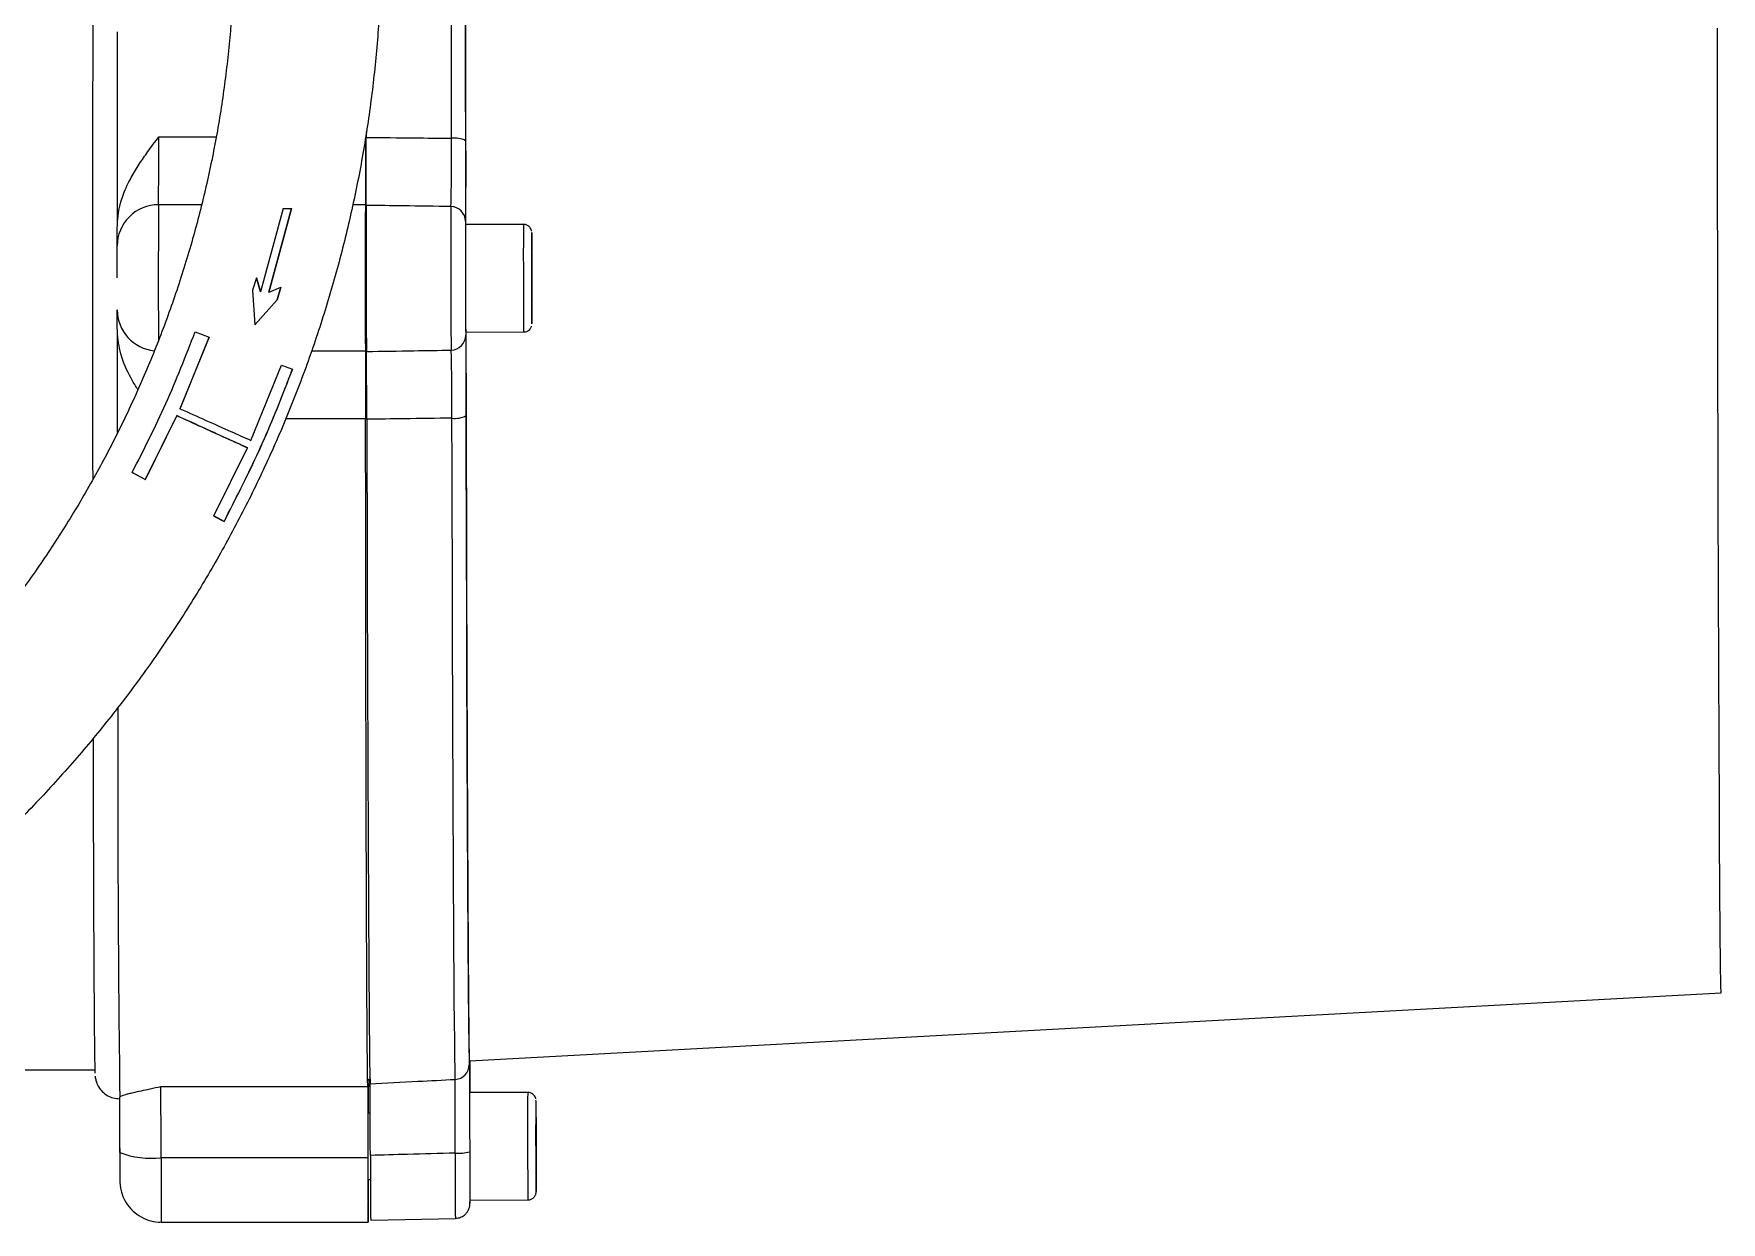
# Model space of a CAD drawing. Header units: millimetres. Extents: x 2384 to 4064, y 886 to 2074.
# Drawn here: x 3040.2 to 3244.1, y 1088.7 to 1232.3 of the extents above; entities that cross this region are included whole.
import ezdxf

# ---------------------------------------------------------------- set-up
doc = ezdxf.new("R2010")
doc.units = ezdxf.units.MM

msp = doc.modelspace()

# ---------------------------------------------------------------- linework, layer by layer
at = {"color": 7, "linetype": 'Continuous', "lineweight": 25}
for p, q in [((3055.331, 1219.821), (3062.247, 1219.821)), ((3080.409, 1220.438), (3080.41, 1219.769)), ((3060.512, 1211.637), (3055.304, 1211.637)), ((3080.303, 1211.637), (3078.777, 1211.637)), ((3070.379, 1211.201), (3067.609, 1201.101)), ((3071.383, 1211.177), (3068.632, 1201.078)), ((3068.636, 1201.075), (3071.387, 1211.175)), ((3070.379, 1211.201), (3071.383, 1211.177)), ((3071.383, 1211.177), (3071.387, 1211.175)), ((3099.404, 1209.264), (3092.404, 1209.252)), ((3080.304, 1206.602), (3080.307, 1206.804)), ((3080.384, 1206.731), (3080.306, 1206.731)), ((3100.405, 1205.76), (3100.416, 1205.771)), ((3100.405, 1202.755), (3100.405, 1205.76)), ((3100.416, 1205.771), (3100.426, 1202.777)), ((3067.14, 1202.799), (3066.678, 1201.296)), ((3066.678, 1201.296), (3066.936, 1197.13)), ((3067.609, 1201.101), (3067.14, 1202.799)), ((3067.14, 1202.799), (3067.144, 1202.796)), ((3067.144, 1202.796), (3067.613, 1201.098)), ((3068.664, 1201.077), (3070.096, 1201.661)), ((3070.096, 1201.661), (3069.631, 1200.153)), ((3069.635, 1200.151), (3070.1, 1201.658)), ((3070.096, 1201.661), (3070.1, 1201.658)), ((3100.405, 1202.777), (3100.426, 1202.777)), ((3100.415, 1199.76), (3100.405, 1202.755)), ((3100.426, 1202.777), (3100.426, 1199.771)), ((3066.936, 1197.13), (3069.631, 1200.153)), ((3069.635, 1200.151), (3066.94, 1197.127)), ((3068.632, 1201.078), (3068.664, 1201.077)), ((3069.631, 1200.153), (3069.635, 1200.151)), ((3100.426, 1199.771), (3100.415, 1199.76)), ((3100.415, 1199.771), (3100.426, 1199.771)), ((3066.936, 1197.13), (3066.94, 1197.127)), ((3080.306, 1198.731), (3080.398, 1198.731)), ((3061.411, 1195.626), (3057.893, 1186.993)), ((3057.899, 1186.989), (3061.417, 1195.622)), ((3059.722, 1196.274), (3061.411, 1195.626)), ((3061.411, 1195.626), (3061.417, 1195.622)), ((3092.427, 1196.252), (3099.427, 1196.264)), ((3073.782, 1193.978), (3080.303, 1193.978)), ((3066.448, 1183.168), (3070.16, 1192.266)), ((3070.16, 1192.266), (3071.476, 1191.76)), ((3071.476, 1191.76), (3071.478, 1191.759)), ((3057.515, 1186.153), (3053.709, 1178.431)), ((3053.715, 1178.427), (3057.521, 1186.15)), ((3057.515, 1186.153), (3057.521, 1186.15)), ((3080.33, 1185.761), (3070.677, 1185.761)), ((3061.983, 1174.031), (3066.044, 1182.272)), ((3053.709, 1178.431), (3052.112, 1179.28)), ((3052.112, 1179.28), (3052.12, 1179.275)), ((3052.12, 1179.275), (3053.715, 1178.427)), ((3053.709, 1178.431), (3053.715, 1178.427)), ((3063.228, 1173.368), (3061.983, 1174.031)), ((3061.983, 1174.031), (3061.986, 1174.029)), ((3061.986, 1174.029), (3063.23, 1173.367)), ((3063.228, 1173.368), (3063.23, 1173.367)), ((3092.908, 1108.224), (3244.148, 1116.411)), ((3092.962, 1107.785), (3092.968, 1108.227)), ((3034.346, 1107.124), (3047.64, 1107.124)), ((3080.638, 1105.93), (3080.848, 1106.072)), ((3080.705, 1105.969), (3080.691, 1105.052)), ((3055.584, 1105.116), (3080.584, 1105.116)), ((3099.915, 1104.399), (3092.915, 1104.387)), ((3080.885, 1101.866), (3080.637, 1101.865)), ((3100.914, 1099.623), (3100.921, 1101.364)), ((3100.921, 1101.364), (3100.933, 1099.642)), ((3100.914, 1099.642), (3100.933, 1099.642)), ((3100.92, 1096.159), (3100.914, 1099.623)), ((3100.933, 1099.642), (3100.939, 1096.178)), ((3050.625, 1097.608), (3050.625, 1096.96)), ((3080.609, 1096.506), (3055.61, 1096.506)), ((3100.92, 1096.178), (3100.939, 1096.178)), ((3100.932, 1094.436), (3100.92, 1096.159)), ((3100.939, 1096.178), (3100.932, 1094.436)), ((3080.633, 1093.865), (3080.909, 1093.866)), ((3092.938, 1091.387), (3099.938, 1091.399)), ((3100.936, 1092.4), (3100.937, 1092.421)), ((3080.942, 1088.976), (3091.173, 1089.172)), ((3055.637, 1088.708), (3080.637, 1088.708))]:
    msp.add_line(p, q, dxfattribs=at)
at = {"color": 7, "linetype": 'Continuous', "lineweight": 25, "flags": 128}
for points in [[(3090.706, 1219.666), (3090.7, 1225.568), (3090.695, 1231.385), (3090.691, 1237.095), (3090.689, 1242.677), (3090.687, 1248.11), (3090.688, 1253.373), (3090.689, 1258.446), (3090.692, 1263.311), (3090.696, 1267.949), (3090.701, 1272.343), (3090.708, 1276.477), (3090.716, 1280.334), (3090.725, 1283.901), (3090.736, 1287.163), (3090.747, 1290.11), (3090.76, 1292.729), (3090.773, 1295.011), (3090.788, 1296.947), (3090.803, 1298.53), (3090.82, 1299.755)], [(3092.53, 1297.987), (3092.513, 1296.785), (3092.498, 1295.231), (3092.484, 1293.33), (3092.47, 1291.09), (3092.458, 1288.518), (3092.447, 1285.626), (3092.437, 1282.423), (3092.428, 1278.921), (3092.42, 1275.135), (3092.413, 1271.077), (3092.408, 1266.763), (3092.404, 1262.21), (3092.401, 1257.434), (3092.4, 1252.453), (3092.4, 1247.286), (3092.401, 1241.953), (3092.403, 1236.473), (3092.407, 1230.867), (3092.412, 1225.156), (3092.418, 1219.362)], [(3092.438, 1209.252), (3092.431, 1214.287), (3092.423, 1219.994), (3092.418, 1225.639), (3092.413, 1231.198), (3092.409, 1236.652)], [(3050.327, 1209.244), (3050.328, 1215.157), (3050.331, 1221.024), (3050.335, 1226.825), (3050.341, 1232.54)], [(3244.148, 1116.411), (3244.148, 1116.411), (3244.131, 1116.591), (3244.112, 1117.127), (3244.093, 1118.015), (3244.074, 1119.252), (3244.055, 1120.834), (3244.035, 1122.752), (3244.015, 1125.001), (3243.995, 1127.569), (3243.976, 1130.448), (3243.956, 1133.624), (3243.936, 1137.086), (3243.917, 1140.818), (3243.898, 1144.806), (3243.879, 1149.033), (3243.861, 1153.482), (3243.844, 1158.135), (3243.827, 1162.972), (3243.81, 1167.974), (3243.795, 1173.12), (3243.78, 1178.389), (3243.767, 1183.759), (3243.754, 1189.21), (3243.742, 1194.717), (3243.732, 1200.259), (3243.722, 1205.812), (3243.714, 1211.355), (3243.706, 1216.864), (3243.7, 1222.317), (3243.696, 1227.691), (3243.692, 1232.965)], [(3100.406, 1208.265), (3100.406, 1208.266), (3100.404, 1208.223)], [(3100.419, 1197.558), (3100.42, 1197.449), (3100.425, 1197.266), (3100.425, 1197.267)], [(3050.332, 1184.109), (3050.331, 1184.557), (3050.328, 1190.429), (3050.327, 1196.343)], [(3092.908, 1108.224), (3092.895, 1108.317), (3092.876, 1108.75), (3092.857, 1109.532), (3092.837, 1110.662), (3092.817, 1112.135), (3092.797, 1113.946), (3092.776, 1116.087), (3092.755, 1118.552), (3092.735, 1121.33), (3092.714, 1124.411), (3092.694, 1127.785), (3092.673, 1131.438), (3092.653, 1135.356), (3092.633, 1139.526), (3092.614, 1143.932), (3092.595, 1148.557), (3092.577, 1153.383), (3092.559, 1158.395), (3092.542, 1163.571), (3092.526, 1168.894), (3092.511, 1174.343), (3092.496, 1179.899), (3092.483, 1185.54), (3092.47, 1191.246), (3092.46, 1196.252)], [(3080.469, 1185.713), (3080.483, 1179.785), (3080.498, 1173.943), (3080.514, 1168.21), (3080.531, 1162.606), (3080.549, 1157.153), (3080.567, 1151.872), (3080.586, 1146.782), (3080.606, 1141.902), (3080.626, 1137.251), (3080.646, 1132.846), (3080.667, 1128.703), (3080.689, 1124.838), (3080.71, 1121.266), (3080.732, 1117.999), (3080.754, 1115.051), (3080.775, 1112.432), (3080.797, 1110.152), (3080.818, 1108.219), (3080.839, 1106.642), (3080.86, 1105.424)], [(3091.154, 1105.969), (3091.133, 1107.178), (3091.112, 1108.747), (3091.091, 1110.668), (3091.069, 1112.936), (3091.048, 1115.541), (3091.026, 1118.474), (3091.005, 1121.724), (3090.983, 1125.278), (3090.962, 1129.123), (3090.941, 1133.246), (3090.921, 1137.629), (3090.901, 1142.257), (3090.881, 1147.113), (3090.862, 1152.178), (3090.844, 1157.434), (3090.826, 1162.859), (3090.809, 1168.435), (3090.793, 1174.141), (3090.778, 1179.954), (3090.764, 1185.853)], [(3092.475, 1186.167), (3092.489, 1180.376), (3092.504, 1174.669), (3092.519, 1169.068), (3092.536, 1163.594), (3092.553, 1158.267), (3092.571, 1153.108), (3092.59, 1148.135), (3092.609, 1143.368), (3092.629, 1138.825), (3092.649, 1134.521), (3092.669, 1130.474), (3092.69, 1126.699), (3092.711, 1123.21), (3092.732, 1120.02), (3092.753, 1117.14), (3092.775, 1114.583), (3092.796, 1112.356), (3092.817, 1110.47), (3092.837, 1108.93), (3092.857, 1107.743)], [(3100.937, 1092.421), (3100.94, 1092.592), (3100.943, 1093.146), (3100.945, 1094.024), (3100.946, 1095.165), (3100.946, 1096.494), (3100.944, 1097.918), (3100.941, 1099.341), (3100.937, 1100.665), (3100.932, 1101.802), (3100.927, 1102.672), (3100.922, 1103.217), (3100.917, 1103.4), (3100.913, 1103.208), (3100.91, 1102.655), (3100.908, 1101.777), (3100.907, 1100.635), (3100.907, 1099.307), (3100.909, 1097.883), (3100.912, 1096.46), (3100.916, 1095.135), (3100.921, 1093.999), (3100.926, 1093.129), (3100.931, 1092.583), (3100.936, 1092.4), (3100.936, 1092.4)], [(3092.933, 1091.172), (3092.936, 1091.018), (3092.941, 1091.02), (3092.945, 1091.375), (3092.945, 1091.387)]]:
    msp.add_lwpolyline(points, dxfattribs=at)
at = {"color": 7, "linetype": 'Continuous', "lineweight": 25}
for centre, radius, start, end in [((2228.425, 1218.465), 826.907, 359.526892, 0.093986), ((3091.107, 1216.949), 2.746, 61.48465, 98.39056), ((3055.284, 1206.658), 4.979, 89.77597, 179.80447), ((4618.922, 1202.366), 1563.646, 179.660289, 180.260607), ((4358.78, 1204.933), 1278.4, 179.703166, 180.494281), ((4295.668, 1204.824), 1205.056, 179.686326, 180.511121), ((3090.605, 1209.625), 1.796, 0.24535, 89.2279), ((4072.105, 1204.439), 979.717, 179.696262, 180.501185), ((3513.768, 1205.395), 421.381, 179.47558, 180.36219), ((3520.795, 1205.407), 421.408, 179.47562, 180.36216), ((3632.47, 1204.929), 532.076, 179.64533, 180.23482), ((2381.826, 1201.522), 718.612, 359.660754, 0.537672), ((3665.065, 1202.283), 572.67, 179.95509, 180.60338), ((3672.28, 1202.295), 572.885, 179.95517, 180.60321), ((3841, 1203.1), 740.602, 180.02721, 180.428734), ((3055.279, 1198.954), 4.974, 180.19282, 264.65219), ((3090.629, 1195.871), 1.797, 270.97601, 359.95892), ((3091.156, 1188.539), 2.714, 261.71645, 299.09507), ((6597.76, 1145.823), 3547.391, 179.918401, 180.678258), ((3091.071, 1107.753), 1.786, 272.65417, 359.66513), ((2073.105, 1097.868), 982.505, 359.920579, 0.422661), ((3853.041, 1099.197), 753.143, 179.604261, 180.593252), ((3054.376, 1106.95), 10.517, 249.10527, 276.7358), ((3091.556, 1101.872), 4.834, 264.97273, 286.2217), ((3833.269, 1097.487), 740.363, 180.019875, 180.488717), ((3558.763, 1094.402), 503.158, 179.76043, 180.64843), ((3584.161, 1095.533), 503.262, 179.85761, 180.74662), ((3789.176, 1096.729), 698.044, 179.973063, 180.62028)]:
    msp.add_arc(centre, radius, start, end, dxfattribs=at)
for points, knots in [([(3082.217, 1240.42), (3082.236, 1241.671), (3082.29, 1245.228), (3082.133, 1251.093), (3081.649, 1257.998), (3080.846, 1264.874), (3079.731, 1271.706), (3078.305, 1278.48), (3076.571, 1285.182), (3074.534, 1291.798), (3072.197, 1298.314), (3069.564, 1304.717), (3066.643, 1310.993), (3063.438, 1317.129), (3059.956, 1323.112), (3056.205, 1328.93), (3052.192, 1334.571), (3047.926, 1340.023), (3043.416, 1345.275), (3038.671, 1350.315), (3033.701, 1355.133), (3028.516, 1359.72), (3023.127, 1364.065), (3017.545, 1368.16), (3011.783, 1371.996), (3005.851, 1375.565), (2999.763, 1378.86), (2993.53, 1381.873), (2987.167, 1384.599), (2980.686, 1387.031), (2974.1, 1389.165), (2967.425, 1390.997), (2960.672, 1392.522), (2953.857, 1393.737), (2946.994, 1394.64), (2940.096, 1395.228), (2933.179, 1395.502), (2926.256, 1395.459), (2919.343, 1395.101), (2912.453, 1394.427), (2905.602, 1393.44), (2898.802, 1392.141), (2892.069, 1390.533), (2885.416, 1388.62), (2878.857, 1386.405), (2872.407, 1383.893), (2866.077, 1381.089), (2859.882, 1378), (2853.835, 1374.63), (2847.947, 1370.989), (2842.232, 1367.082), (2836.702, 1362.919), (2831.366, 1358.508), (2826.238, 1353.858), (2821.328, 1348.979), (2816.645, 1343.88), (2812.199, 1338.574), (2808.001, 1333.07), (2804.058, 1327.38), (2800.378, 1321.516), (2796.97, 1315.49), (2793.841, 1309.316), (2790.997, 1303.004), (2788.443, 1296.57), (2786.186, 1290.025), (2784.23, 1283.385), (2782.579, 1276.662), (2781.236, 1269.871), (2780.205, 1263.026), (2779.487, 1256.14), (2779.085, 1249.23), (2778.998, 1242.308), (2779.227, 1235.389), (2779.771, 1228.488), (2780.63, 1221.618), (2781.801, 1214.796), (2783.283, 1208.034), (2785.071, 1201.346), (2787.163, 1194.747), (2789.554, 1188.25), (2792.238, 1181.87), (2795.211, 1175.618), (2798.467, 1169.509), (2801.998, 1163.554), (2805.796, 1157.767), (2809.855, 1152.159), (2814.166, 1146.743), (2818.719, 1141.528), (2823.505, 1136.527), (2828.515, 1131.749), (2833.738, 1127.206), (2839.162, 1122.905), (2844.777, 1118.856), (2850.571, 1115.067), (2856.532, 1111.547), (2862.647, 1108.303), (2868.904, 1105.341), (2875.289, 1102.668), (2881.79, 1100.289), (2888.393, 1098.209), (2895.084, 1096.432), (2901.848, 1094.963), (2908.673, 1093.804), (2915.544, 1092.957), (2922.446, 1092.425), (2929.365, 1092.209), (2936.287, 1092.308), (2943.197, 1092.723), (2950.081, 1093.453), (2956.925, 1094.497), (2963.713, 1095.852), (2970.433, 1097.515), (2977.07, 1099.483), (2983.61, 1101.751), (2990.04, 1104.316), (2996.346, 1107.172), (3002.516, 1110.312), (3008.535, 1113.731), (3014.392, 1117.421), (3020.075, 1121.374), (3025.571, 1125.583), (3030.87, 1130.038), (3035.96, 1134.73), (3040.83, 1139.649), (3045.471, 1144.786), (3049.873, 1150.129), (3054.026, 1155.667), (3057.922, 1161.389), (3061.553, 1167.283), (3064.912, 1173.336), (3067.99, 1179.537), (3070.783, 1185.871), (3073.283, 1192.326), (3075.486, 1198.889), (3077.388, 1205.545), (3078.984, 1212.282), (3080.27, 1219.083), (3081.245, 1225.937), (3081.894, 1232.707), (3082.145, 1237.542), (3082.208, 1240.073), (3082.217, 1240.42)], [0, 0, 0, 0, 0.00394, 0.0112049, 0.0184702, 0.0257355, 0.0330008, 0.0402662, 0.0475315, 0.0547968, 0.0620622, 0.0693275, 0.0765928, 0.0838581, 0.0911235, 0.0983888, 0.1056541, 0.1129194, 0.1201848, 0.1274501, 0.1347154, 0.1419807, 0.1492461, 0.1565114, 0.1637767, 0.171042, 0.1783074, 0.1855727, 0.192838, 0.2001033, 0.2073687, 0.214634, 0.2218993, 0.2291646, 0.2364299, 0.2436953, 0.2509606, 0.2582259, 0.2654913, 0.2727566, 0.2800219, 0.2872872, 0.2945526, 0.3018179, 0.3090832, 0.3163485, 0.3236139, 0.3308792, 0.3381445, 0.3454098, 0.3526752, 0.3599405, 0.3672058, 0.3744712, 0.3817365, 0.3890018, 0.3962671, 0.4035325, 0.4107978, 0.4180631, 0.4253284, 0.4325938, 0.4398591, 0.4471244, 0.4543898, 0.4616551, 0.4689204, 0.4761857, 0.4834511, 0.4907164, 0.4979817, 0.5052471, 0.5125124, 0.5197777, 0.527043, 0.5343084, 0.5415737, 0.548839, 0.5561043, 0.5633697, 0.570635, 0.5779003, 0.5851657, 0.592431, 0.5996963, 0.6069616, 0.614227, 0.6214923, 0.6287576, 0.6360229, 0.6432883, 0.6505536, 0.6578189, 0.6650842, 0.6723496, 0.6796149, 0.6868802, 0.6941455, 0.7014109, 0.7086762, 0.7159415, 0.7232068, 0.7304721, 0.7377375, 0.7450028, 0.7522681, 0.7595334, 0.7667988, 0.7740641, 0.7813294, 0.7885948, 0.7958601, 0.8031254, 0.8103907, 0.8176561, 0.8249214, 0.8321867, 0.839452, 0.8467174, 0.8539827, 0.861248, 0.8685133, 0.8757787, 0.883044, 0.8903093, 0.8975747, 0.90484, 0.9121053, 0.9193706, 0.926636, 0.9339013, 0.9411666, 0.948432, 0.9556973, 0.9629626, 0.9702279, 0.9774933, 0.9847586, 0.9920239, 0.9989071, 1, 1, 1, 1]), ([(3047.627, 1298.481), (3047.625, 1298.484), (3047.613, 1298.509), (3047.592, 1297.606), (3047.562, 1295.765), (3047.534, 1292.957), (3047.507, 1289.311), (3047.48, 1284.768), (3047.455, 1279.305), (3047.431, 1272.949), (3047.409, 1265.756), (3047.39, 1257.845), (3047.373, 1249.332), (3047.359, 1240.345), (3047.348, 1231.064), (3047.341, 1221.636), (3047.336, 1212.203), (3047.336, 1205.907), (3047.335, 1202.788)], [0, 0, 0, 0, 0.010499, 0.0763227, 0.1410552, 0.2046164, 0.2681744, 0.332907, 0.3987338, 0.4661596, 0.5340485, 0.6023082, 0.6705646, 0.7384535, 0.8058826, 0.8717063, 0.9364396, 1, 1, 1, 1]), ([(3064.421, 1240.824), (3064.388, 1239.721), (3064.289, 1236.451), (3063.889, 1231.025), (3063.111, 1224.568), (3062.017, 1218.157), (3060.613, 1211.807), (3058.903, 1205.532), (3056.889, 1199.347), (3054.578, 1193.268), (3051.974, 1187.308), (3049.084, 1181.482), (3045.914, 1175.803), (3042.472, 1170.284), (3038.766, 1164.94), (3034.805, 1159.781), (3030.598, 1154.821), (3026.155, 1150.073), (3021.489, 1145.54), (3016.595, 1141.26), (3012.805, 1138.167), (3010.591, 1136.587), (3010.141, 1136.266)], [0, 0, 0, 0, 0.0271509, 0.0804393, 0.1337317, 0.187024, 0.2403163, 0.2936087, 0.346901, 0.4001933, 0.4534856, 0.506778, 0.5600703, 0.6133626, 0.6666549, 0.7199473, 0.7732396, 0.8265319, 0.8798242, 0.9331166, 0.9864089, 1, 1, 1, 1]), ([(3050.327, 1209.244), (3050.412, 1210.165), (3050.528, 1211.423), (3051.064, 1212.946), (3051.48, 1213.929), (3052.1, 1215.146), (3052.945, 1216.533), (3054.08, 1218.158), (3054.889, 1219.234), (3055.331, 1219.821)], [0, 0, 0, 0, 0.2309075, 0.3156551, 0.4051151, 0.4997308, 0.6595094, 0.8142552, 1, 1, 1, 1]), ([(3080.397, 1211.556), (3080.4, 1211.783), (3080.406, 1212.238), (3080.411, 1214.12), (3080.413, 1216.668), (3080.411, 1218.734), (3080.41, 1219.769)], [0, 0, 0, 0, 0.2500652, 0.4994456, 0.7493864, 1, 1, 1, 1]), ([(3080.41, 1219.769), (3082.332, 1219.751), (3085.764, 1219.718), (3089.196, 1219.682), (3090.706, 1219.666)], [0, 0, 0, 0, 0.56, 1, 1, 1, 1]), ([(3090.63, 1211.421), (3090.642, 1211.627), (3090.667, 1212.039), (3090.693, 1213.917), (3090.708, 1216.501), (3090.707, 1218.61), (3090.706, 1219.666)], [0, 0, 0, 0, 0.2498556, 0.4996698, 0.7497111, 1, 1, 1, 1]), ([(3092.418, 1219.362), (3092.419, 1218.428), (3092.421, 1216.563), (3092.42, 1214.078), (3092.417, 1211.914), (3092.411, 1210.235), (3092.405, 1209.834), (3092.402, 1209.633)], [0, 0, 0, 0, 0.1872812, 0.3736777, 0.5607984, 0.7799545, 1, 1, 1, 1]), ([(3090.63, 1211.421), (3088.72, 1211.447), (3085.309, 1211.493), (3081.898, 1211.536), (3080.397, 1211.556)], [0, 0, 0, 0, 0.56, 1, 1, 1, 1]), ([(3100.385, 1208.46), (3100.374, 1208.51), (3100.341, 1208.648), (3100.213, 1208.88), (3099.983, 1209.101), (3099.697, 1209.246), (3099.494, 1209.249), (3099.406, 1209.251)], [0, 0, 0, 0, 0.1179433, 0.3237247, 0.5604872, 0.8110036, 1, 1, 1, 1]), ([(3050.295, 1202.813), (3050.295, 1203.267), (3050.295, 1204.206), (3050.298, 1205.444), (3050.301, 1206.362), (3050.304, 1206.573), (3050.306, 1206.675)], [0, 0, 0, 0, 0.2416654, 0.5, 0.7583346, 1, 1, 1, 1]), ([(3047.335, 1202.788), (3047.336, 1199.671), (3047.336, 1193.379), (3047.34, 1185.227), (3047.344, 1180.317), (3047.346, 1178.475)], [0, 0, 0, 0, 0.3803148, 0.7676479, 1, 1, 1, 1]), ([(3052.797, 1189.324), (3052.765, 1189.373), (3052.474, 1189.809), (3051.687, 1191.188), (3050.614, 1193.433), (3050.418, 1195.423), (3050.327, 1196.343)], [0, 0, 0, 0, 0.0235445, 0.2094054, 0.6343537, 1, 1, 1, 1]), ([(3052.112, 1179.28), (3053.521, 1182.041), (3056.346, 1187.577), (3058.595, 1193.37), (3059.722, 1196.274)], [0, 0, 0, 0, 0.498853, 1, 1, 1, 1]), ([(3092.425, 1195.869), (3092.429, 1195.713), (3092.435, 1195.4), (3092.446, 1194.082), (3092.456, 1192.117), (3092.467, 1189.45), (3092.473, 1187.263), (3092.475, 1186.167)], [0, 0, 0, 0, 0.1872716, 0.3736538, 0.5608014, 0.7799695, 1, 1, 1, 1]), ([(3099.431, 1196.279), (3099.508, 1196.279), (3099.693, 1196.278), (3099.947, 1196.396), (3100.156, 1196.566), (3100.287, 1196.747), (3100.353, 1196.877), (3100.371, 1196.941), (3100.373, 1196.948)], [0, 0, 0, 0, 0.1854369, 0.4438435, 0.6548616, 0.8333476, 0.9816648, 1, 1, 1, 1]), ([(3080.428, 1193.904), (3082.338, 1193.936), (3085.748, 1193.991), (3089.159, 1194.049), (3090.659, 1194.074)], [0, 0, 0, 0, 0.56, 1, 1, 1, 1]), ([(3080.469, 1185.713), (3080.466, 1186.745), (3080.461, 1188.806), (3080.45, 1191.348), (3080.439, 1193.226), (3080.431, 1193.678), (3080.428, 1193.904)], [0, 0, 0, 0, 0.2500466, 0.4994486, 0.7493959, 1, 1, 1, 1]), ([(3090.764, 1185.853), (3090.762, 1186.905), (3090.756, 1189.01), (3090.731, 1191.589), (3090.699, 1193.463), (3090.673, 1193.87), (3090.659, 1194.074)], [0, 0, 0, 0, 0.2497435, 0.4995348, 0.7496229, 1, 1, 1, 1]), ([(3071.476, 1191.76), (3070.258, 1188.633), (3067.818, 1182.363), (3064.76, 1176.371), (3063.228, 1173.368)], [0, 0, 0, 0, 0.4988716, 1, 1, 1, 1]), ([(3063.23, 1173.367), (3064.579, 1176.012), (3067.28, 1181.311), (3069.884, 1187.517), (3071.205, 1191.032), (3071.478, 1191.759)], [0, 0, 0, 0, 0.4414628, 0.8844871, 1, 1, 1, 1]), ([(3057.893, 1186.993), (3058.942, 1186.524), (3061.039, 1185.587), (3064.098, 1184.219), (3065.68, 1183.511), (3066.448, 1183.168)], [0, 0, 0, 0, 0.33986485, 0.6797489, 1, 1, 1, 1]), ([(3066.044, 1182.272), (3065.227, 1182.644), (3063.593, 1183.388), (3060.524, 1184.784), (3058.498, 1185.706), (3057.515, 1186.153)], [0, 0, 0, 0, 0.3398767, 0.6797801, 1, 1, 1, 1]), ([(3057.521, 1186.15), (3058.4, 1185.75), (3060.157, 1184.951), (3062.922, 1183.693), (3064.88, 1182.802), (3065.807, 1182.379), (3066.047, 1182.27)], [0, 0, 0, 0, 0.2986237, 0.597268, 0.8959122, 1, 1, 1, 1]), ([(3090.764, 1185.853), (3088.843, 1185.826), (3085.411, 1185.778), (3081.979, 1185.733), (3080.469, 1185.713)], [0, 0, 0, 0, 0.56, 1, 1, 1, 1]), ([(3047.391, 1147.199), (3047.397, 1144.701), (3047.409, 1139.528), (3047.431, 1132.523), (3047.454, 1126.128), (3047.48, 1120.637), (3047.506, 1116.062), (3047.533, 1112.383), (3047.562, 1109.542), (3047.591, 1107.664), (3047.613, 1106.733), (3047.625, 1106.746), (3047.627, 1106.748)], [0, 0, 0, 0, 0.1058426, 0.219238, 0.3318651, 0.4418108, 0.549934, 0.6561006, 0.7622619, 0.870385, 0.980336, 1, 1, 1, 1]), ([(3092.857, 1107.743), (3092.861, 1107.511), (3092.867, 1107.049), (3092.878, 1105.527), (3092.888, 1103.382), (3092.898, 1100.571), (3092.903, 1098.346), (3092.906, 1097.231)], [0, 0, 0, 0, 0.1872812, 0.3736777, 0.5607984, 0.7799545, 1, 1, 1, 1]), ([(3092.948, 1104.387), (3092.948, 1104.532), (3092.949, 1105.547), (3092.953, 1106.894), (3092.959, 1107.488), (3092.962, 1107.785)], [0, 0, 0, 0, 0.07722747, 0.53770785, 1, 1, 1, 1]), ([(3047.644, 1106.366), (3047.646, 1106.339), (3047.65, 1106.284), (3047.674, 1106.113), (3047.73, 1105.843), (3047.841, 1105.499), (3048.035, 1105.089), (3048.381, 1104.587), (3048.977, 1104.061), (3049.768, 1103.673), (3050.353, 1103.644), (3050.621, 1103.631)], [0, 0, 0, 0, 0.1361823, 0.2699246, 0.3590564, 0.432474, 0.5009236, 0.5955145, 0.7264933, 0.8747451, 1, 1, 1, 1]), ([(3080.86, 1105.424), (3082.782, 1105.526), (3086.213, 1105.708), (3089.644, 1105.889), (3091.154, 1105.969)], [0, 0, 0, 0, 0.56, 1, 1, 1, 1]), ([(3080.901, 1096.784), (3080.898, 1097.829), (3080.893, 1099.917), (3080.883, 1102.563), (3080.871, 1104.581), (3080.864, 1105.143), (3080.86, 1105.424)], [0, 0, 0, 0, 0.2500652, 0.4994456, 0.7493864, 1, 1, 1, 1]), ([(3091.132, 1097.057), (3091.139, 1098.129), (3091.153, 1100.274), (3091.163, 1103.013), (3091.164, 1105.103), (3091.157, 1105.68), (3091.154, 1105.969)], [0, 0, 0, 0, 0.24985559, 0.49966981, 0.74971105, 1, 1, 1, 1]), ([(3050.617, 1103.831), (3050.699, 1103.9), (3050.811, 1103.994), (3051.341, 1104.148), (3051.754, 1104.256), (3052.37, 1104.402), (3053.21, 1104.588), (3054.339, 1104.831), (3055.144, 1105.015), (3055.584, 1105.116)], [0, 0, 0, 0, 0.2309075, 0.3156551, 0.4051151, 0.4997308, 0.6595094, 0.8142552, 1, 1, 1, 1]), ([(3080.673, 1101.866), (3080.673, 1101.949), (3080.675, 1102.909), (3080.681, 1104.186), (3080.688, 1104.763), (3080.691, 1105.052)], [0, 0, 0, 0, 0.0456734, 0.5228367, 1, 1, 1, 1]), ([(3100.893, 1103.613), (3100.89, 1103.627), (3100.873, 1103.709), (3100.799, 1103.894), (3100.62, 1104.138), (3100.331, 1104.326), (3100.068, 1104.415), (3099.929, 1104.392), (3099.908, 1104.388)], [0, 0, 0, 0, 0.0334989, 0.201535, 0.4226062, 0.6907193, 0.9535498, 1, 1, 1, 1]), ([(3080.625, 1097.616), (3080.625, 1098.14), (3080.625, 1099.188), (3080.628, 1100.508), (3080.632, 1101.43), (3080.636, 1101.548), (3080.637, 1101.607)], [0, 0, 0, 0, 0.2502956, 0.5005912, 0.7508868, 1, 1, 1, 1]), ([(3080.641, 1093.865), (3080.64, 1093.746), (3080.637, 1093.485), (3080.632, 1093.829), (3080.628, 1094.709), (3080.625, 1096.046), (3080.625, 1097.092), (3080.625, 1097.616)], [0, 0, 0, 0, 0.17572341, 0.38179256, 0.58786171, 0.79393085, 1, 1, 1, 1]), ([(3050.625, 1096.96), (3050.625, 1096.792), (3050.626, 1096.478), (3050.626, 1095.966), (3050.627, 1095.43), (3050.628, 1094.893), (3050.63, 1094.451), (3050.632, 1094.111), (3050.633, 1093.876), (3050.635, 1093.716), (3050.637, 1093.623), (3050.641, 1093.484), (3050.649, 1093.354), (3050.663, 1093.189), (3050.704, 1092.85), (3050.844, 1092.198), (3051.221, 1091.266), (3051.929, 1090.277), (3052.9, 1089.457), (3054.045, 1088.927), (3054.993, 1088.687), (3055.528, 1088.731), (3055.645, 1088.74)], [0, 0, 0, 0, 0.03893557, 0.0727538, 0.12695248, 0.17910318, 0.23083953, 0.27964154, 0.32409611, 0.36287054, 0.39598943, 0.41057395, 0.42003475, 0.43103283, 0.45085478, 0.49968169, 0.5851427, 0.68174989, 0.77880085, 0.87586886, 0.97293835, 1, 1, 1, 1]), ([(3080.609, 1096.506), (3080.61, 1095.457), (3080.612, 1093.359), (3080.618, 1090.798), (3080.627, 1089.105), (3080.637, 1088.515), (3080.647, 1089.087), (3080.656, 1090.797), (3080.661, 1092.546), (3080.662, 1093.718), (3080.662, 1093.865)], [0, 0, 0, 0, 0.1399781, 0.2799562, 0.4199343, 0.5599124, 0.6998905, 0.8398685, 0.9798466, 1, 1, 1, 1]), ([(3091.132, 1097.057), (3089.222, 1097.006), (3085.812, 1096.916), (3082.401, 1096.824), (3080.901, 1096.784)], [0, 0, 0, 0, 0.56, 1, 1, 1, 1]), ([(3091.199, 1089.182), (3091.406, 1089.206), (3091.789, 1089.249), (3092.251, 1089.531), (3092.566, 1089.85), (3092.761, 1090.169), (3092.868, 1090.449), (3092.914, 1090.661), (3092.93, 1090.785), (3092.935, 1090.847), (3092.938, 1090.897), (3092.94, 1090.967), (3092.942, 1091.064), (3092.944, 1091.262), (3092.945, 1091.387)], [0, 0, 0, 0, 0.12784676, 0.2372477, 0.3284728, 0.40543255, 0.46829736, 0.51503328, 0.54102928, 0.55927037, 0.58272715, 0.6271655, 0.76598091, 1, 1, 1, 1]), ([(3099.939, 1091.412), (3100.024, 1091.414), (3100.215, 1091.416), (3100.459, 1091.53), (3100.591, 1091.646), (3100.644, 1091.692)], [0, 0, 0, 0, 0.3237884, 0.730031, 1, 1, 1, 1]), ([(3100.644, 1091.692), (3100.725, 1091.793), (3100.836, 1091.931), (3100.902, 1092.131), (3100.923, 1092.233), (3100.928, 1092.273), (3100.93, 1092.286)], [0, 0, 0, 0, 0.54975897, 0.74659305, 0.91487041, 1, 1, 1, 1]), ([(3100.93, 1092.286), (3100.93, 1092.288), (3100.932, 1092.304), (3100.934, 1092.326), (3100.936, 1092.362), (3100.937, 1092.376), (3100.937, 1092.386)], [0, 0, 0, 0, 0.01892592, 0.18929532, 0.44511699, 1, 1, 1, 1])]:
    msp.add_open_spline(points, degree=3, knots=knots, dxfattribs=at)
for points in [[(3080.331, 1219.821), (3080.33, 1218.794), (3080.328, 1216.738), (3080.322, 1214.203), (3080.313, 1212.322), (3080.307, 1211.865), (3080.303, 1211.637)], [(3080.303, 1211.637), (3080.3, 1211.392), (3080.294, 1210.903), (3080.286, 1208.818), (3080.28, 1206.039), (3080.279, 1203.894), (3080.279, 1202.822)], [(3050.306, 1206.675), (3050.309, 1206.9), (3050.317, 1207.349), (3050.323, 1208.612), (3050.327, 1209.244)], [(3080.279, 1202.822), (3080.279, 1201.749), (3080.28, 1199.604), (3080.286, 1196.818), (3080.294, 1194.724), (3080.3, 1194.227), (3080.303, 1193.978)], [(3050.327, 1196.343), (3050.323, 1196.979), (3050.317, 1198.25), (3050.309, 1198.708), (3050.306, 1198.937)], [(3080.303, 1193.978), (3080.307, 1193.746), (3080.313, 1193.281), (3080.322, 1191.39), (3080.328, 1188.848), (3080.33, 1186.79), (3080.33, 1185.761)], [(3080.584, 1105.116), (3080.573, 1105.8), (3080.552, 1107.167), (3080.522, 1110.483), (3080.493, 1114.686), (3080.466, 1119.824), (3080.44, 1125.819), (3080.417, 1132.615), (3080.395, 1140.139), (3080.376, 1148.314), (3080.36, 1157.053), (3080.347, 1166.27), (3080.337, 1175.853), (3080.333, 1182.459), (3080.33, 1185.761)], [(3050.625, 1097.125), (3050.624, 1098.321), (3050.623, 1100.712), (3050.619, 1102.791), (3050.617, 1103.831)], [(3080.584, 1105.116), (3080.587, 1104.835), (3080.593, 1104.274), (3080.601, 1102.262), (3080.607, 1099.628), (3080.609, 1097.547), (3080.609, 1096.506)]]:
    msp.add_open_spline(points, degree=3, dxfattribs=at)

doc.saveas('drawing.dxf')
